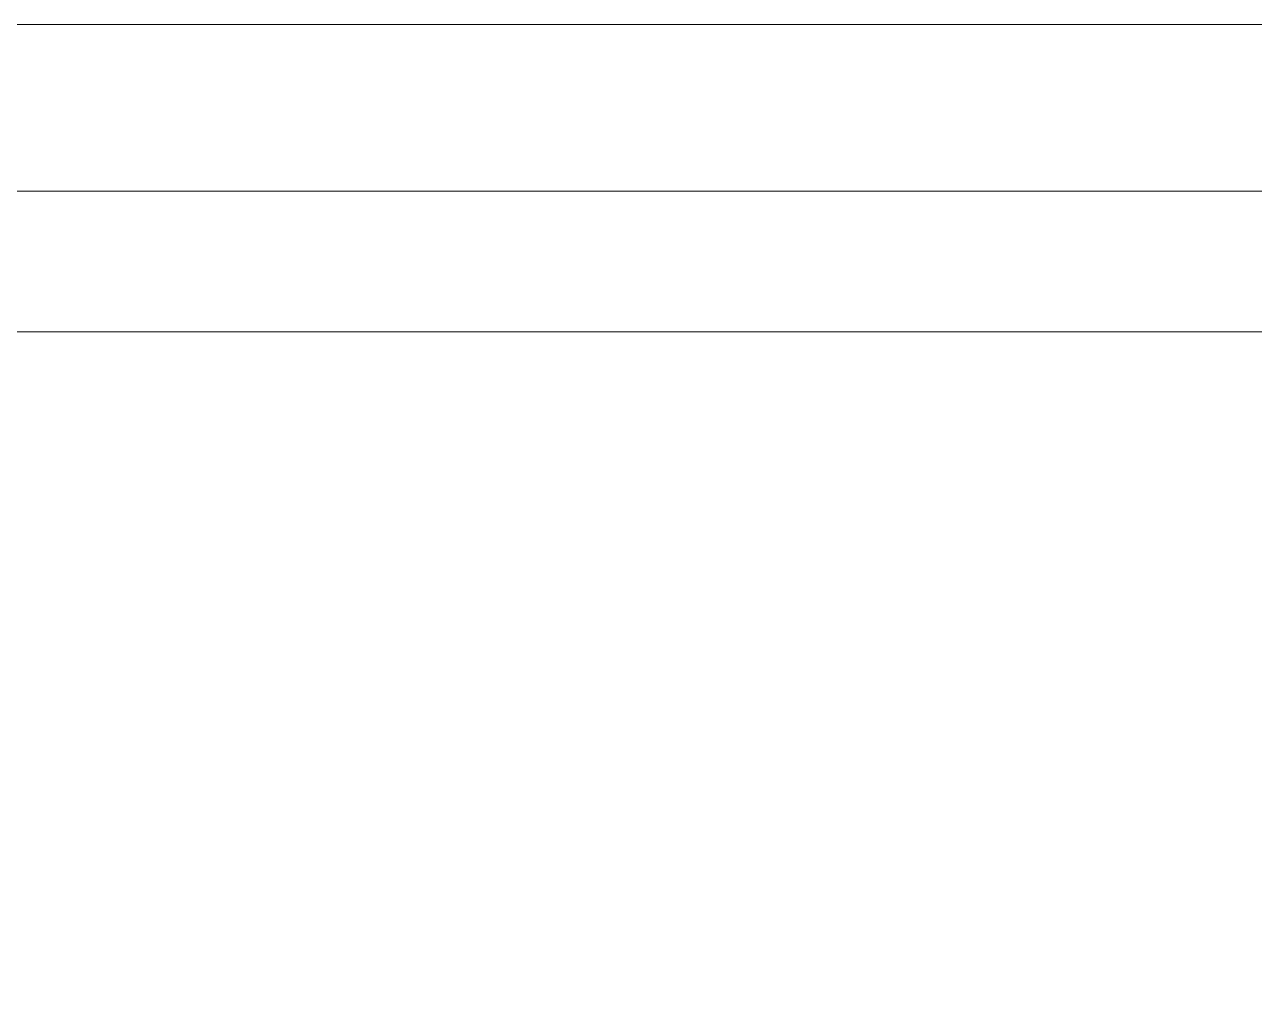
# Model space of a CAD drawing. Header units: millimetres. Extents: x -122 to 122, y -91 to 91.
# Drawn here: x -74.45 to -51.31, y 72.48 to 90.77 of the extents above; entities that cross this region are included whole.
import ezdxf

# ---------------------------------------------------------------- set-up
doc = ezdxf.new("R2010")
doc.units = ezdxf.units.MM
doc.header["$MEASUREMENT"] = 0
doc.layers.add('Camada 1', color=7, linetype='Continuous')

msp = doc.modelspace()

# ---------------------------------------------------------------- linework, layer by layer
at = {"layer": 'Camada 1', "color": 250, "lineweight": 20}
msp.add_open_spline([(-122.1541, -90.7698), (-122.1541, -90.7698), (122.1541, -90.7698), (122.1541, -90.7698), (122.1541, -90.7698), (122.1541, -90.7698), (122.1541, 90.7698), (122.1541, 90.7698), (122.1541, 90.7698), (122.1541, 90.7698), (-122.1541, 90.7698), (-122.1541, 90.7698), (-122.1541, 90.7698), (-122.1541, 90.7698), (-122.1541, -90.7698), (-122.1541, -90.7698), (-122.1541, -90.7698), (-122.1541, -90.7698), (-122.1541, -90.7698), (-122.1541, -90.7698)], degree=3, knots=[0, 0, 0, 0, 0.1666667, 0.1666667, 0.1666667, 0.1666667, 0.3333333, 0.3333333, 0.3333333, 0.3333333, 0.5, 0.5, 0.5, 0.5, 0.6666667, 0.6666667, 0.6666667, 0.6666667, 1, 1, 1, 1], dxfattribs=at)
at = {"layer": 'Camada 1', "color": 250, "lineweight": 9}
msp.add_open_spline([(-88.5478, 87.634), (-88.5478, 87.634), (-88.5478, 84.9887), (-88.5478, 84.9887), (-88.5478, 84.9887), (-88.5478, 84.9887), (88.5479, 84.9887), (88.5479, 84.9887), (88.5479, 84.9887), (88.5479, 84.9887), (88.5479, 87.634), (88.5479, 87.634), (88.5479, 87.634), (88.5479, 87.634), (-88.5478, 87.634), (-88.5478, 87.634)], degree=3, knots=[0, 0, 0, 0, 0.2, 0.2, 0.2, 0.2, 0.4, 0.4, 0.4, 0.4, 0.6, 0.6, 0.6, 0.6, 1, 1, 1, 1], dxfattribs=at)

doc.saveas('drawing.dxf')
